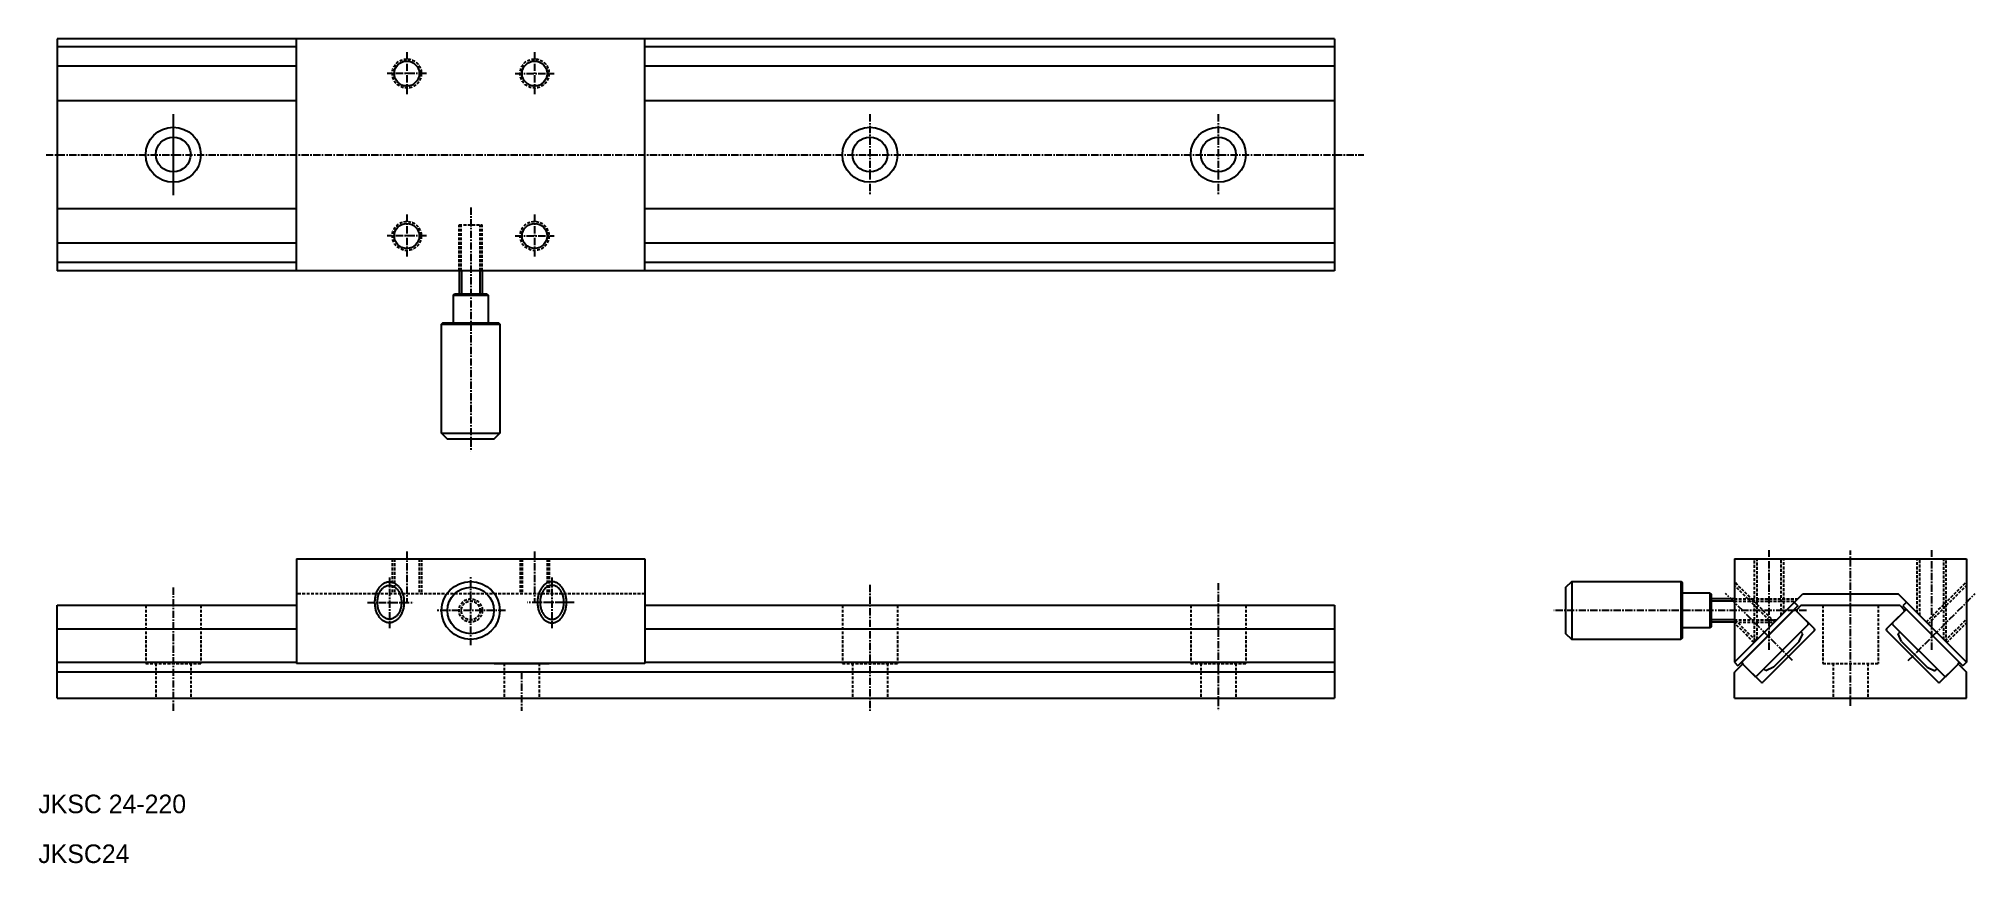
# Model space of a CAD drawing. Extents: x 80 to 413, y 20 to 162.
import ezdxf

# ---------------------------------------------------------------- set-up
doc = ezdxf.new("R2010")
doc.units = 0
doc.linetypes.add('CENTER', pattern=[2, 1.25, -0.25, 0.25, -0.25])
doc.linetypes.add('DASHED', pattern=[0.75, 0.5, -0.25])
doc.layers.get('0').update_dxf_attribs({"linetype": 'CONTINUOUS'})
doc.layers.add('CENTER', color=1, linetype='CENTER')

msp = doc.modelspace()

# ---------------------------------------------------------------- linework, layer by layer
at = {"color": 7, "linetype": 'CONTINUOUS'}
for p, q in [((82.74, 162.02), (82.74, 122.02)), ((302.74, 162.02), (82.74, 162.02)), ((123.97, 160.6), (82.74, 160.6)), ((123.97, 122.02), (123.97, 162.02)), ((183.97, 122.02), (183.97, 162.02)), ((302.74, 160.6), (183.97, 160.6)), ((302.74, 162.02), (302.74, 122.02)), ((123.97, 151.33), (82.74, 151.33)), ((302.74, 151.33), (183.97, 151.33)), ((102.74, 148.99), (102.74, 135.05)), ((123.97, 132.71), (82.74, 132.71)), ((302.74, 132.71), (183.97, 132.71)), ((123.97, 123.43), (82.74, 123.43)), ((302.74, 123.43), (183.97, 123.43)), ((302.74, 122.02), (82.74, 122.02)), ((151.97, 122.02), (151.97, 118.02)), ((155.97, 122.02), (155.97, 118.02)), ((150.97, 117.82), (151.17, 118.02)), ((150.97, 117.82), (150.97, 113.02)), ((150.97, 117.82), (156.97, 117.82)), ((151.17, 118.02), (156.77, 118.02)), ((156.77, 118.02), (156.97, 117.82)), ((156.97, 117.82), (156.97, 113.02)), ((148.97, 112.82), (158.97, 112.82)), ((148.97, 94.02), (158.97, 94.02)), ((123.97, 72.36), (183.97, 72.36)), ((123.97, 72.36), (123.97, 54.36)), ((183.97, 72.36), (183.97, 54.36)), ((371.62, 72.36), (371.62, 54.56)), ((371.62, 72.36), (411.62, 72.36)), ((411.62, 72.36), (411.62, 54.56)), ((343.62, 68.47), (343.62, 58.47)), ((362.42, 68.47), (362.42, 58.47)), ((82.74, 64.36), (123.97, 64.36)), ((82.74, 48.36), (82.74, 64.36)), ((183.97, 64.36), (302.74, 64.36)), ((302.74, 64.36), (302.74, 48.36)), ((367.42, 66.47), (362.62, 66.47)), ((367.42, 66.47), (367.62, 66.27)), ((367.42, 66.47), (367.42, 60.47)), ((367.62, 66.27), (367.62, 60.67)), ((371.62, 65.47), (367.62, 65.47)), ((371.62, 54.56), (383.42, 66.36)), ((382.58, 64.25), (372.25, 53.92)), ((381.87, 63.54), (372.96, 54.63)), ((381.94, 64.88), (382.58, 64.25)), ((382.15, 63.54), (384.35, 61.35)), ((383.06, 64.3), (382.37, 63.61)), ((383.2, 64.36), (400.04, 64.36)), ((383.42, 66.36), (399.82, 66.36)), ((401.08, 63.54), (398.89, 61.35)), ((411.62, 54.56), (399.82, 66.36)), ((400.18, 64.3), (400.87, 63.61)), ((401.29, 64.88), (400.66, 64.25)), ((400.66, 64.25), (410.98, 53.92)), ((401.37, 63.54), (410.27, 54.63)), ((123.97, 60.25), (82.74, 60.25)), ((302.74, 60.25), (183.97, 60.25)), ((367.42, 60.47), (362.62, 60.47)), ((367.62, 60.67), (367.42, 60.47)), ((371.62, 61.47), (367.62, 61.47)), ((384.35, 61.06), (375.44, 52.15)), ((385.41, 60.28), (382.37, 63.32)), ((397.83, 60.28), (400.87, 63.32)), ((398.89, 61.06), (407.8, 52.15)), ((385.41, 60), (376.5, 51.09)), ((382.81, 58.11), (378.39, 53.69)), ((382.81, 58.11), (383.43, 59.44)), ((383.43, 59.44), (383.07, 59.79)), ((397.83, 60), (406.74, 51.09)), ((399.81, 59.44), (400.16, 59.79)), ((400.43, 58.11), (399.81, 59.44)), ((400.43, 58.11), (404.85, 53.69)), ((123.97, 54.51), (82.74, 54.51)), ((183.97, 54.36), (123.97, 54.36)), ((157.99, 54.36), (167.49, 54.36)), ((302.74, 54.51), (183.97, 54.51)), ((371.62, 54.56), (372.25, 53.92)), ((372.89, 54.13), (371.68, 52.92)), ((372.96, 54.35), (375.15, 52.15)), ((376.22, 51.09), (373.18, 54.13)), ((377.06, 53.07), (376.71, 53.43)), ((378.39, 53.69), (377.06, 53.07)), ((404.85, 53.69), (406.17, 53.07)), ((406.17, 53.07), (406.53, 53.43)), ((407.02, 51.09), (410.06, 54.13)), ((410.27, 54.35), (408.08, 52.15)), ((410.34, 54.13), (411.56, 52.92)), ((411.62, 54.56), (410.98, 53.92)), ((302.74, 52.86), (82.74, 52.86)), ((371.62, 48.36), (371.62, 52.78)), ((411.62, 48.36), (411.62, 52.78)), ((82.74, 48.36), (302.74, 48.36)), ((371.62, 48.36), (411.62, 48.36))]:
    msp.add_line(p, q, dxfattribs=at)
for p, q in [((123.97, 157.28), (82.74, 157.28)), ((302.74, 157.28), (183.97, 157.28)), ((123.97, 126.76), (82.74, 126.76)), ((302.74, 126.76), (183.97, 126.76))]:
    msp.add_line(p, q)
at = {"color": 3, "linetype": 'DASHED'}
for p, q in [((151.97, 122.02), (151.97, 129.91)), ((151.97, 129.91), (155.97, 129.91)), ((152.35, 122.02), (152.35, 129.91)), ((155.59, 122.02), (155.59, 129.91)), ((155.97, 122.02), (155.97, 129.91)), ((140.47, 72.36), (140.47, 66.36)), ((140.82, 72.36), (140.82, 66.36)), ((145.12, 72.36), (145.12, 66.36)), ((145.47, 72.36), (145.47, 66.36)), ((162.47, 72.36), (162.47, 66.36)), ((162.82, 72.36), (162.82, 66.36)), ((167.12, 72.36), (167.12, 66.36)), ((167.47, 72.36), (167.47, 66.36)), ((375.12, 58.06), (375.12, 72.36)), ((375.55, 58.49), (375.55, 72.36)), ((379.69, 62.63), (379.69, 72.36)), ((380.12, 63.06), (380.12, 72.36)), ((403.12, 63.06), (403.12, 72.36)), ((403.55, 62.63), (403.55, 72.36)), ((407.69, 58.49), (407.69, 72.36)), ((408.12, 58.06), (408.12, 72.36)), ((378.55, 61.49), (371.62, 68.42)), ((378.24, 61.18), (371.62, 67.8)), ((404.69, 61.49), (411.62, 68.42)), ((405, 61.18), (411.62, 67.8)), ((97.99, 64.36), (97.99, 54.36)), ((107.49, 64.36), (107.49, 54.36)), ((183.97, 66.36), (123.97, 66.36)), ((217.99, 64.36), (217.99, 54.36)), ((227.49, 64.36), (227.49, 54.36)), ((277.99, 64.36), (277.99, 54.36)), ((287.49, 64.36), (287.49, 54.36)), ((371.62, 65.47), (382.53, 65.47)), ((371.62, 65.09), (382.15, 65.09)), ((386.87, 64.36), (386.87, 54.36)), ((396.37, 64.36), (396.37, 54.36)), ((375.32, 58.26), (371.62, 61.96)), ((371.62, 61.85), (378.91, 61.85)), ((371.62, 61.47), (378.53, 61.47)), ((375.01, 57.95), (371.62, 61.35)), ((407.92, 58.26), (411.62, 61.96)), ((408.22, 57.95), (411.62, 61.35)), ((97.99, 54.36), (107.49, 54.36)), ((99.74, 54.36), (99.74, 48.36)), ((105.74, 54.36), (105.74, 48.36)), ((159.74, 54.36), (159.74, 48.36)), ((165.74, 54.36), (165.74, 48.36)), ((217.99, 54.36), (227.49, 54.36)), ((219.74, 54.36), (219.74, 48.36)), ((225.74, 54.36), (225.74, 48.36)), ((277.99, 54.36), (287.49, 54.36)), ((279.74, 54.36), (279.74, 48.36)), ((285.74, 54.36), (285.74, 48.36)), ((386.87, 54.36), (396.37, 54.36)), ((388.62, 54.36), (388.62, 48.36)), ((394.62, 54.36), (394.62, 48.36))]:
    msp.add_line(p, q, dxfattribs=at)
at = {"color": 3, "linetype": 'CONTINUOUS'}
for p, q in [((152.37, 122.02), (152.37, 118.02)), ((155.57, 122.02), (155.57, 118.02)), ((371.62, 65.07), (367.62, 65.07)), ((371.62, 61.87), (367.62, 61.87))]:
    msp.add_line(p, q, dxfattribs=at)
at = {"color": 7, "linetype": 'CONTINUOUS'}
for points in [[(158.97, 112.82), (158.97, 94.02), (157.97, 93.02), (149.97, 93.02), (148.97, 94.02), (148.97, 112.82), (149.17, 113.02), (158.77, 113.02)], [(362.42, 58.47), (343.62, 58.47), (342.62, 59.47), (342.62, 67.47), (343.62, 68.47), (362.42, 68.47), (362.62, 68.27), (362.62, 58.67)]]:
    msp.add_lwpolyline(points, close=True, dxfattribs=at)
at = {"color": 3, "linetype": 'CONTINUOUS'}
for points in [[(139.97, 68.42, 0), (140.1, 68.41, 0), (140.22, 68.4, 0), (140.34, 68.38, 0), (140.46, 68.35, 0), (140.58, 68.31, 0), (140.7, 68.27, 0), (140.81, 68.21, 0), (140.93, 68.15, 0), (141.04, 68.08, 0), (141.15, 68, 0), (141.26, 67.91, 0), (141.36, 67.82, 0), (141.46, 67.72, 0), (141.56, 67.61, 0), (141.65, 67.5, 0), (141.74, 67.38, 0), (141.82, 67.26, 0), (141.91, 67.12, 0), (141.98, 66.99, 0), (142.05, 66.85, 0), (142.12, 66.7, 0), (142.18, 66.55, 0), (142.23, 66.39, 0), (142.28, 66.23, 0), (142.33, 66.07, 0), (142.37, 65.91, 0), (142.4, 65.74, 0), (142.43, 65.57, 0), (142.45, 65.4, 0), (142.46, 65.23, 0), (142.47, 65.06, 0), (142.47, 64.88, 0), (142.47, 64.71, 0), (142.46, 64.54, 0), (142.45, 64.36, 0), (142.43, 64.19, 0), (142.4, 64.02, 0), (142.37, 63.86, 0), (142.33, 63.69, 0), (142.28, 63.53, 0), (142.23, 63.37, 0), (142.18, 63.22, 0), (142.12, 63.06, 0), (142.05, 62.92, 0), (141.98, 62.78, 0), (141.91, 62.64, 0), (141.82, 62.51, 0), (141.74, 62.38, 0), (141.65, 62.26, 0), (141.56, 62.15, 0), (141.46, 62.04, 0), (141.36, 61.94, 0), (141.26, 61.85, 0), (141.15, 61.76, 0), (141.04, 61.69, 0), (140.93, 61.62, 0), (140.81, 61.55, 0), (140.7, 61.5, 0), (140.58, 61.45, 0), (140.46, 61.41, 0), (140.34, 61.38, 0), (140.22, 61.36, 0), (140.1, 61.35, 0), (139.97, 61.35, 0), (139.85, 61.35, 0), (139.73, 61.36, 0), (139.61, 61.38, 0), (139.49, 61.41, 0), (139.37, 61.45, 0), (139.25, 61.5, 0), (139.13, 61.55, 0), (139.02, 61.62, 0), (138.9, 61.69, 0), (138.79, 61.76, 0), (138.69, 61.85, 0), (138.58, 61.94, 0), (138.48, 62.04, 0), (138.39, 62.15, 0), (138.29, 62.26, 0), (138.21, 62.38, 0), (138.12, 62.51, 0), (138.04, 62.64, 0), (137.97, 62.78, 0), (137.89, 62.92, 0), (137.83, 63.06, 0), (137.77, 63.22, 0), (137.71, 63.37, 0), (137.66, 63.53, 0), (137.62, 63.69, 0), (137.58, 63.86, 0), (137.55, 64.02, 0), (137.52, 64.19, 0), (137.5, 64.36, 0), (137.49, 64.54, 0), (137.48, 64.71, 0), (137.47, 64.88, 0), (137.48, 65.06, 0), (137.49, 65.23, 0), (137.5, 65.4, 0), (137.52, 65.57, 0), (137.55, 65.74, 0), (137.58, 65.91, 0), (137.62, 66.07, 0), (137.66, 66.23, 0), (137.71, 66.39, 0), (137.77, 66.55, 0), (137.83, 66.7, 0), (137.89, 66.85, 0), (137.97, 66.99, 0), (138.04, 67.12, 0), (138.12, 67.26, 0), (138.21, 67.38, 0), (138.29, 67.5, 0), (138.39, 67.61, 0), (138.48, 67.72, 0), (138.58, 67.82, 0), (138.69, 67.91, 0), (138.79, 68, 0), (138.9, 68.08, 0), (139.02, 68.15, 0), (139.13, 68.21, 0), (139.25, 68.27, 0), (139.37, 68.31, 0), (139.49, 68.35, 0), (139.61, 68.38, 0), (139.73, 68.4, 0), (139.85, 68.41, 0), (139.97, 68.42, 0)], [(167.97, 68.42, 0), (167.85, 68.41, 0), (167.73, 68.4, 0), (167.61, 68.38, 0), (167.49, 68.35, 0), (167.37, 68.31, 0), (167.25, 68.27, 0), (167.13, 68.21, 0), (167.02, 68.15, 0), (166.9, 68.08, 0), (166.79, 68, 0), (166.69, 67.91, 0), (166.58, 67.82, 0), (166.48, 67.72, 0), (166.39, 67.61, 0), (166.29, 67.5, 0), (166.21, 67.38, 0), (166.12, 67.26, 0), (166.04, 67.12, 0), (165.97, 66.99, 0), (165.89, 66.85, 0), (165.83, 66.7, 0), (165.77, 66.55, 0), (165.71, 66.39, 0), (165.66, 66.23, 0), (165.62, 66.07, 0), (165.58, 65.91, 0), (165.55, 65.74, 0), (165.52, 65.57, 0), (165.5, 65.4, 0), (165.49, 65.23, 0), (165.48, 65.06, 0), (165.47, 64.88, 0), (165.48, 64.71, 0), (165.49, 64.54, 0), (165.5, 64.36, 0), (165.52, 64.19, 0), (165.55, 64.02, 0), (165.58, 63.86, 0), (165.62, 63.69, 0), (165.66, 63.53, 0), (165.71, 63.37, 0), (165.77, 63.22, 0), (165.83, 63.06, 0), (165.89, 62.92, 0), (165.97, 62.78, 0), (166.04, 62.64, 0), (166.12, 62.51, 0), (166.21, 62.38, 0), (166.29, 62.26, 0), (166.39, 62.15, 0), (166.48, 62.04, 0), (166.58, 61.94, 0), (166.69, 61.85, 0), (166.79, 61.76, 0), (166.9, 61.69, 0), (167.02, 61.62, 0), (167.13, 61.55, 0), (167.25, 61.5, 0), (167.37, 61.45, 0), (167.49, 61.41, 0), (167.61, 61.38, 0), (167.73, 61.36, 0), (167.85, 61.35, 0), (167.97, 61.35, 0), (168.1, 61.35, 0), (168.22, 61.36, 0), (168.34, 61.38, 0), (168.46, 61.41, 0), (168.58, 61.45, 0), (168.7, 61.5, 0), (168.81, 61.55, 0), (168.93, 61.62, 0), (169.04, 61.69, 0), (169.15, 61.76, 0), (169.26, 61.85, 0), (169.36, 61.94, 0), (169.46, 62.04, 0), (169.56, 62.15, 0), (169.65, 62.26, 0), (169.74, 62.38, 0), (169.82, 62.51, 0), (169.91, 62.64, 0), (169.98, 62.78, 0), (170.05, 62.92, 0), (170.12, 63.06, 0), (170.18, 63.22, 0), (170.23, 63.37, 0), (170.28, 63.53, 0), (170.33, 63.69, 0), (170.37, 63.86, 0), (170.4, 64.02, 0), (170.43, 64.19, 0), (170.45, 64.36, 0), (170.46, 64.54, 0), (170.47, 64.71, 0), (170.47, 64.88, 0), (170.47, 65.06, 0), (170.46, 65.23, 0), (170.45, 65.4, 0), (170.43, 65.57, 0), (170.4, 65.74, 0), (170.37, 65.91, 0), (170.33, 66.07, 0), (170.28, 66.23, 0), (170.23, 66.39, 0), (170.18, 66.55, 0), (170.12, 66.7, 0), (170.05, 66.85, 0), (169.98, 66.99, 0), (169.91, 67.12, 0), (169.82, 67.26, 0), (169.74, 67.38, 0), (169.65, 67.5, 0), (169.56, 67.61, 0), (169.46, 67.72, 0), (169.36, 67.82, 0), (169.26, 67.91, 0), (169.15, 68, 0), (169.04, 68.08, 0), (168.93, 68.15, 0), (168.81, 68.21, 0), (168.7, 68.27, 0), (168.58, 68.31, 0), (168.46, 68.35, 0), (168.34, 68.38, 0), (168.22, 68.4, 0), (168.1, 68.41, 0), (167.97, 68.42, 0)]]:
    msp.add_polyline3d(points, dxfattribs=at)
at = {"color": 7, "linetype": 'CONTINUOUS'}
for points in [[(139.97, 67.8, 0), (140.07, 67.8, 0), (140.18, 67.79, 0), (140.28, 67.77, 0), (140.38, 67.75, 0), (140.47, 67.72, 0), (140.57, 67.68, 0), (140.67, 67.63, 0), (140.76, 67.58, 0), (140.86, 67.52, 0), (140.95, 67.46, 0), (141.04, 67.39, 0), (141.12, 67.31, 0), (141.2, 67.23, 0), (141.28, 67.14, 0), (141.36, 67.05, 0), (141.44, 66.95, 0), (141.5, 66.84, 0), (141.57, 66.74, 0), (141.63, 66.62, 0), (141.69, 66.51, 0), (141.75, 66.38, 0), (141.8, 66.26, 0), (141.84, 66.13, 0), (141.88, 66, 0), (141.92, 65.87, 0), (141.95, 65.73, 0), (141.98, 65.59, 0), (142, 65.45, 0), (142.02, 65.31, 0), (142.03, 65.17, 0), (142.04, 65.03, 0), (142.04, 64.88, 0), (142.04, 64.74, 0), (142.03, 64.6, 0), (142.02, 64.45, 0), (142, 64.31, 0), (141.98, 64.17, 0), (141.95, 64.03, 0), (141.92, 63.9, 0), (141.88, 63.76, 0), (141.84, 63.63, 0), (141.8, 63.5, 0), (141.75, 63.38, 0), (141.69, 63.26, 0), (141.63, 63.14, 0), (141.57, 63.03, 0), (141.5, 62.92, 0), (141.44, 62.81, 0), (141.36, 62.72, 0), (141.28, 62.62, 0), (141.2, 62.53, 0), (141.12, 62.45, 0), (141.04, 62.37, 0), (140.95, 62.3, 0), (140.86, 62.24, 0), (140.76, 62.18, 0), (140.67, 62.13, 0), (140.57, 62.08, 0), (140.47, 62.05, 0), (140.38, 62.01, 0), (140.28, 61.99, 0), (140.18, 61.97, 0), (140.07, 61.96, 0), (139.97, 61.96, 0), (139.87, 61.96, 0), (139.77, 61.97, 0), (139.67, 61.99, 0), (139.57, 62.01, 0), (139.47, 62.05, 0), (139.37, 62.08, 0), (139.28, 62.13, 0), (139.18, 62.18, 0), (139.09, 62.24, 0), (139, 62.3, 0), (138.91, 62.37, 0), (138.82, 62.45, 0), (138.74, 62.53, 0), (138.66, 62.62, 0), (138.59, 62.72, 0), (138.51, 62.81, 0), (138.44, 62.92, 0), (138.38, 63.03, 0), (138.31, 63.14, 0), (138.25, 63.26, 0), (138.2, 63.38, 0), (138.15, 63.5, 0), (138.1, 63.63, 0), (138.06, 63.76, 0), (138.03, 63.9, 0), (138, 64.03, 0), (137.97, 64.17, 0), (137.95, 64.31, 0), (137.93, 64.45, 0), (137.92, 64.6, 0), (137.91, 64.74, 0), (137.91, 64.88, 0), (137.91, 65.03, 0), (137.92, 65.17, 0), (137.93, 65.31, 0), (137.95, 65.45, 0), (137.97, 65.59, 0), (138, 65.73, 0), (138.03, 65.87, 0), (138.06, 66, 0), (138.1, 66.13, 0), (138.15, 66.26, 0), (138.2, 66.38, 0), (138.25, 66.51, 0), (138.31, 66.62, 0), (138.38, 66.74, 0), (138.44, 66.84, 0), (138.51, 66.95, 0), (138.59, 67.05, 0), (138.66, 67.14, 0), (138.74, 67.23, 0), (138.82, 67.31, 0), (138.91, 67.39, 0), (139, 67.46, 0), (139.09, 67.52, 0), (139.18, 67.58, 0), (139.28, 67.63, 0), (139.37, 67.68, 0), (139.47, 67.72, 0), (139.57, 67.75, 0), (139.67, 67.77, 0), (139.77, 67.79, 0), (139.87, 67.8, 0), (139.97, 67.8, 0)], [(167.97, 67.8, 0), (167.87, 67.8, 0), (167.77, 67.79, 0), (167.67, 67.77, 0), (167.57, 67.75, 0), (167.47, 67.72, 0), (167.37, 67.68, 0), (167.28, 67.63, 0), (167.18, 67.58, 0), (167.09, 67.52, 0), (167, 67.46, 0), (166.91, 67.39, 0), (166.82, 67.31, 0), (166.74, 67.23, 0), (166.66, 67.14, 0), (166.59, 67.05, 0), (166.51, 66.95, 0), (166.44, 66.84, 0), (166.38, 66.74, 0), (166.31, 66.62, 0), (166.25, 66.51, 0), (166.2, 66.38, 0), (166.15, 66.26, 0), (166.1, 66.13, 0), (166.06, 66, 0), (166.03, 65.87, 0), (166, 65.73, 0), (165.97, 65.59, 0), (165.95, 65.45, 0), (165.93, 65.31, 0), (165.92, 65.17, 0), (165.91, 65.03, 0), (165.91, 64.88, 0), (165.91, 64.74, 0), (165.92, 64.6, 0), (165.93, 64.45, 0), (165.95, 64.31, 0), (165.97, 64.17, 0), (166, 64.03, 0), (166.03, 63.9, 0), (166.06, 63.76, 0), (166.1, 63.63, 0), (166.15, 63.5, 0), (166.2, 63.38, 0), (166.25, 63.26, 0), (166.31, 63.14, 0), (166.38, 63.03, 0), (166.44, 62.92, 0), (166.51, 62.81, 0), (166.59, 62.72, 0), (166.66, 62.62, 0), (166.74, 62.53, 0), (166.82, 62.45, 0), (166.91, 62.37, 0), (167, 62.3, 0), (167.09, 62.24, 0), (167.18, 62.18, 0), (167.28, 62.13, 0), (167.37, 62.08, 0), (167.47, 62.05, 0), (167.57, 62.01, 0), (167.67, 61.99, 0), (167.77, 61.97, 0), (167.87, 61.96, 0), (167.97, 61.96, 0), (168.07, 61.96, 0), (168.18, 61.97, 0), (168.28, 61.99, 0), (168.38, 62.01, 0), (168.47, 62.05, 0), (168.57, 62.08, 0), (168.67, 62.13, 0), (168.76, 62.18, 0), (168.86, 62.24, 0), (168.95, 62.3, 0), (169.04, 62.37, 0), (169.12, 62.45, 0), (169.2, 62.53, 0), (169.28, 62.62, 0), (169.36, 62.72, 0), (169.44, 62.81, 0), (169.5, 62.92, 0), (169.57, 63.03, 0), (169.63, 63.14, 0), (169.69, 63.26, 0), (169.75, 63.38, 0), (169.8, 63.5, 0), (169.84, 63.63, 0), (169.88, 63.76, 0), (169.92, 63.9, 0), (169.95, 64.03, 0), (169.98, 64.17, 0), (170, 64.31, 0), (170.02, 64.45, 0), (170.03, 64.6, 0), (170.04, 64.74, 0), (170.04, 64.88, 0), (170.04, 65.03, 0), (170.03, 65.17, 0), (170.02, 65.31, 0), (170, 65.45, 0), (169.98, 65.59, 0), (169.95, 65.73, 0), (169.92, 65.87, 0), (169.88, 66, 0), (169.84, 66.13, 0), (169.8, 66.26, 0), (169.75, 66.38, 0), (169.69, 66.51, 0), (169.63, 66.62, 0), (169.57, 66.74, 0), (169.5, 66.84, 0), (169.44, 66.95, 0), (169.36, 67.05, 0), (169.28, 67.14, 0), (169.2, 67.23, 0), (169.12, 67.31, 0), (169.04, 67.39, 0), (168.95, 67.46, 0), (168.86, 67.52, 0), (168.76, 67.58, 0), (168.67, 67.63, 0), (168.57, 67.68, 0), (168.47, 67.72, 0), (168.38, 67.75, 0), (168.28, 67.77, 0), (168.18, 67.79, 0), (168.07, 67.8, 0), (167.97, 67.8, 0)]]:
    msp.add_polyline3d(points, dxfattribs=at)
at = {"color": 3, "linetype": 'DASHED'}
for centre, radius in [((142.97, 156.02), 2.5), ((164.97, 156.02), 2.5), ((142.97, 128.02), 2.5), ((164.97, 128.02), 2.5), ((153.97, 63.47), 2), ((153.97, 63.47), 2), ((153.97, 63.47), 1.62), ((153.97, 63.47), 1.62)]:
    msp.add_circle(centre, radius, dxfattribs=at)
at = {"color": 7, "linetype": 'CONTINUOUS'}
for centre, radius in [((142.97, 156.02), 2.15), ((164.97, 156.02), 2.15), ((102.74, 142.02), 4.75), ((222.74, 142.02), 4.75), ((282.74, 142.02), 4.75), ((102.74, 142.07), 3), ((222.74, 142.07), 3), ((282.74, 142.07), 3), ((142.97, 128.02), 2.15), ((164.97, 128.02), 2.15), ((153.97, 63.47), 5), ((153.97, 63.47), 4)]:
    msp.add_circle(centre, radius, dxfattribs=at)
for centre, start, end in [((382.01, 63.4), 45, 135), ((382.51, 63.47), 135, 225), ((383.2, 64.16), 90, 135), ((400.04, 64.16), 45, 90), ((400.73, 63.47), 315, 45), ((401.22, 63.4), 45, 135), ((384.2, 61.21), 315, 45), ((385.27, 60.14), 315, 45), ((397.97, 60.14), 135, 225), ((399.03, 61.21), 135, 225), ((373.03, 53.99), 45, 135), ((373.1, 54.49), 135, 225), ((410.2, 53.99), 45, 135), ((410.13, 54.49), 315, 45), ((371.82, 52.78), 135, 180), ((375.3, 52.3), 225, 315), ((376.36, 51.23), 225, 315), ((406.88, 51.23), 225, 315), ((407.94, 52.3), 225, 315), ((411.42, 52.78), 0, 45)]:
    msp.add_arc(centre, 0.2, start, end, dxfattribs=at)
at = {"layer": 'CENTER', "color": 1, "linetype": 'CENTER'}
for p, q in [((142.97, 159.71), (142.97, 152.27)), ((164.97, 159.71), (164.97, 152.27)), ((146.33, 156.02), (139.61, 156.02)), ((161.61, 156.02), (168.33, 156.02)), ((102.74, 148.99), (102.74, 135.05)), ((222.74, 148.99), (222.74, 135.05)), ((282.74, 148.99), (282.74, 135.05)), ((80.83, 142.02), (307.78, 142.02)), ((142.97, 131.71), (142.97, 124.27)), ((153.97, 132.92), (153.97, 90.91)), ((164.97, 131.71), (164.97, 124.27)), ((146.33, 128.02), (139.61, 128.02)), ((161.61, 128.02), (168.33, 128.02)), ((142.97, 73.61), (142.97, 64.86)), ((164.97, 73.61), (164.97, 64.86)), ((377.62, 56.7), (377.62, 73.87)), ((391.62, 47.04), (391.62, 73.82)), ((405.62, 56.7), (405.62, 73.87)), ((102.74, 67.43), (102.74, 46.18)), ((139.97, 69.18), (139.97, 60.41)), ((153.97, 57.47), (153.97, 69.47)), ((167.97, 69.18), (167.97, 60.41)), ((222.74, 67.88), (222.74, 46.18)), ((282.74, 68.2), (282.74, 46.18)), ((136.17, 64.86), (141.79, 64.86)), ((138.15, 64.86), (144.16, 64.86)), ((159.97, 63.47), (147.97, 63.47)), ((169.8, 64.86), (163.78, 64.86)), ((171.77, 64.86), (166.15, 64.86)), ((384.06, 63.47), (340.51, 63.47)), ((381.66, 54.84), (370.12, 66.38)), ((401.58, 54.84), (413.12, 66.38)), ((162.74, 52.86), (162.74, 46.18))]:
    msp.add_line(p, q, dxfattribs=at)

# ---------------------------------------------------------------- texts
at = {"color": 7, "linetype": 'CONTINUOUS'}
for s, p in [('JKSC 24-220', (79.5, 28.53)), ('JKSC24', (79.5, 19.94))]:
    msp.add_text(s, height=3.2, dxfattribs=at).set_placement(p)

doc.saveas('drawing.dxf')
